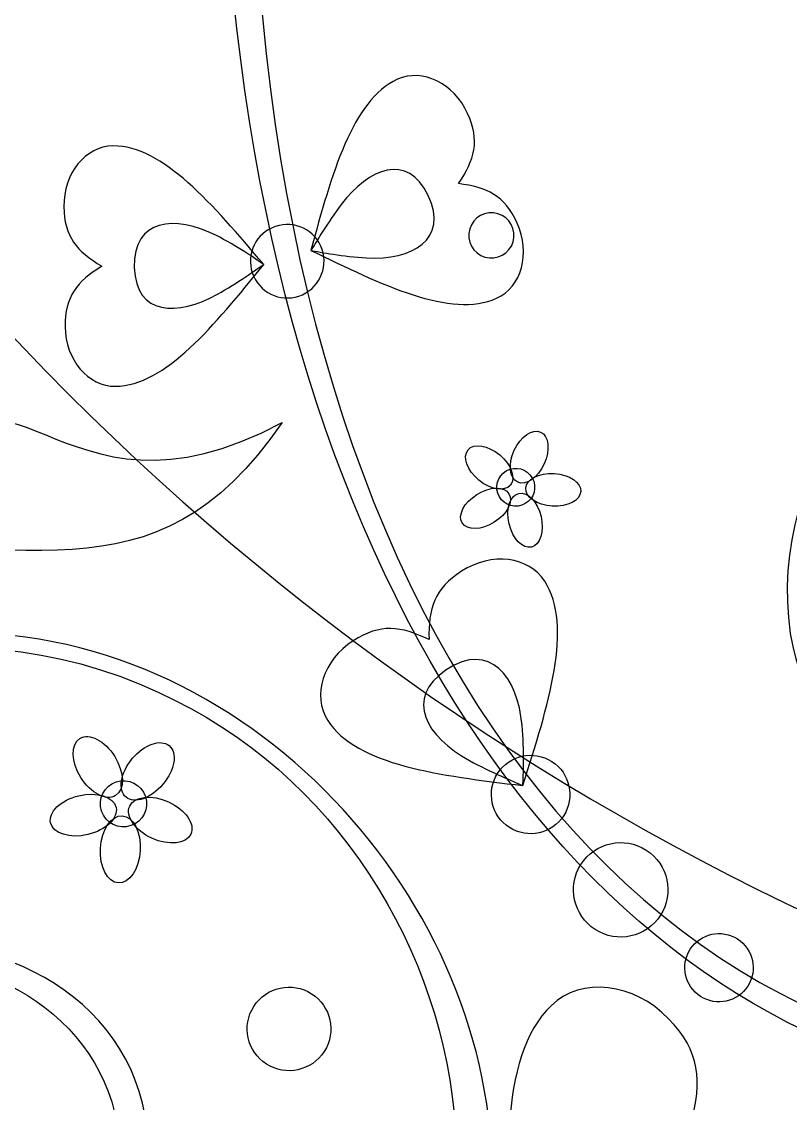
# Model space of a CAD drawing. Header units: millimetres. Extents: x -96 to 58, y -5 to 152.
# Drawn here: x -59.13 to -42.91, y 19.15 to 42 of the extents above; entities that cross this region are included whole.
import ezdxf

# ---------------------------------------------------------------- set-up
doc = ezdxf.new("R2010")
doc.units = ezdxf.units.MM
doc.header["$MEASUREMENT"] = 0
doc.layers.add('Capa 1', color=7, linetype='Continuous')

msp = doc.modelspace()

# ---------------------------------------------------------------- linework, layer by layer
at = {"layer": 'Capa 1', "color": 250, "lineweight": 9}
msp.add_open_spline([(-95.1806, 149.5), (-95.1806, 149.5), (57.2195, 149.5), (57.2195, 149.5), (57.2195, 149.5), (57.2195, 149.5), (57.2195, -2.9001), (57.2195, -2.9001), (57.2195, -2.9001), (57.2195, -2.9001), (-95.1806, -2.9001), (-95.1806, -2.9001), (-95.1806, -2.9001), (-95.1806, -2.9001), (-95.1806, 149.5), (-95.1806, 149.5)], degree=3, knots=[0, 0, 0, 0, 0.2, 0.2, 0.2, 0.2, 0.4, 0.4, 0.4, 0.4, 0.6, 0.6, 0.6, 0.6, 1, 1, 1, 1], dxfattribs=at)
at = {"layer": 'Capa 1', "color": 7}
msp.add_open_spline([(-18.9806, 128.6859), (11.6082, 128.6859), (36.4054, 103.8887), (36.4054, 73.2999), (36.4054, 73.2999), (36.4054, 42.7112), (11.6082, 17.9139), (-18.9806, 17.9139), (-18.9806, 17.9139), (-49.5694, 17.9139), (-74.3666, 42.7111), (-74.3666, 73.2999), (-74.3666, 73.2999), (-74.3666, 103.8888), (-49.5694, 128.6859), (-18.9806, 128.6859)], degree=3, knots=[0, 0, 0, 0, 0.2, 0.2, 0.2, 0.2, 0.4, 0.4, 0.4, 0.4, 0.6, 0.6, 0.6, 0.6, 1, 1, 1, 1], dxfattribs=at)
at = {"layer": 'Capa 1'}
for points, knots in [([(-54.7906, 49.5546), (-54.9192, 46.9923), (-54.8633, 44.6012), (-54.6573, 42.5243), (-54.6573, 42.5243), (-53.2346, 28.1755), (-45.7451, 19.5609), (-37.1903, 19.3849), (-37.1903, 19.3849), (-25.3474, 19.1709), (-24.7983, 37.6123), (-37.1961, 36.3227), (-37.1961, 36.3227), (-40.7314, 35.9547), (-43.4194, 32.6859), (-42.9017, 29.0762), (-42.9017, 29.0762), (-42.4011, 26.1719), (-39.6783, 23.9678), (-36.6832, 24.8029), (-36.6832, 24.8029), (-34.62, 25.4416), (-33.1498, 27.6434), (-34.1215, 29.7306), (-34.1215, 29.7306), (-34.7259, 30.9353), (-36.367, 31.7807), (-37.5384, 30.7664), (-37.5384, 30.7664), (-37.9717, 30.366), (-38.2871, 29.338), (-37.5146, 29.1005), (-37.5146, 29.1005), (-37.3687, 29.0634), (-37.2281, 29.0845), (-37.1073, 29.1766), (-37.1073, 29.1766), (-37.7473, 29.1446), (-37.6709, 29.9674), (-37.3841, 30.31), (-37.3841, 30.31), (-36.5146, 31.2768), (-35.0868, 30.5228), (-34.5854, 29.5798), (-34.5854, 29.5798), (-33.6879, 27.7582), (-35.023, 25.5256), (-36.8194, 24.9738), (-36.8194, 24.9738), (-39.548, 24.2215), (-42.2612, 26.4534), (-42.6817, 29.0867), (-42.6817, 29.0867), (-43.1206, 32.4424), (-40.4281, 35.7051), (-37.1675, 36.1326), (-37.1675, 36.1326), (-29.7303, 36.9841), (-26.3893, 28.0696), (-30.5706, 23.0193), (-30.5706, 23.0193), (-32.357, 20.7882), (-35.1621, 19.8248), (-37.9837, 19.9196), (-37.9837, 19.9196), (-48.538, 20.9926), (-55.9555, 33.5926), (-53.9315, 53.0764), (-53.9315, 53.0764), (-53.9315, 53.0764), (-54.1283, 53.1131), (-54.1283, 53.1131), (-54.1283, 53.1131), (-54.1283, 53.1131), (-54.7906, 49.5546), (-54.7906, 49.5546)], [0, 0, 0, 0, 0.05, 0.05, 0.05, 0.05, 0.1, 0.1, 0.1, 0.1, 0.15, 0.15, 0.15, 0.15, 0.2, 0.2, 0.2, 0.2, 0.25, 0.25, 0.25, 0.25, 0.3, 0.3, 0.3, 0.3, 0.35, 0.35, 0.35, 0.35, 0.4, 0.4, 0.4, 0.4, 0.45, 0.45, 0.45, 0.45, 0.5, 0.5, 0.5, 0.5, 0.55, 0.55, 0.55, 0.55, 0.6, 0.6, 0.6, 0.6, 0.65, 0.65, 0.65, 0.65, 0.7, 0.7, 0.7, 0.7, 0.75, 0.75, 0.75, 0.75, 0.8, 0.8, 0.8, 0.8, 0.85, 0.85, 0.85, 0.85, 0.9, 0.9, 0.9, 0.9, 1, 1, 1, 1]), ([(-49.9124, 38.5788), (-49.3027, 38.5062), (-48.9325, 38.326), (-48.6708, 37.7479), (-48.6708, 37.7479), (-48.3818, 37.1098), (-48.5764, 36.3974), (-49.1054, 36.1578), (-49.1054, 36.1578), (-50.0629, 35.725), (-51.544, 36.4475), (-53.0251, 37.1698), (-53.0251, 37.1698), (-52.5906, 38.7597), (-52.1562, 40.3495), (-51.1986, 40.7828), (-51.1986, 40.7828), (-50.67, 41.0217), (-50.0063, 40.6983), (-49.7172, 40.0601), (-49.7172, 40.0601), (-49.4556, 39.4823), (-49.5644, 39.0847), (-49.9124, 38.5788)], [0, 0, 0, 0, 0.1428571, 0.1428571, 0.1428571, 0.1428571, 0.2857143, 0.2857143, 0.2857143, 0.2857143, 0.4285714, 0.4285714, 0.4285714, 0.4285714, 0.5714286, 0.5714286, 0.5714286, 0.5714286, 0.7142857, 0.7142857, 0.7142857, 0.7142857, 1, 1, 1, 1]), ([(-57.4374, 36.8351), (-57.9663, 37.1462), (-58.2325, 37.4606), (-58.2393, 38.0951), (-58.2393, 38.0951), (-58.2467, 38.7954), (-57.782, 39.3689), (-57.2018, 39.3756), (-57.2018, 39.3756), (-56.1503, 39.3869), (-55.0857, 38.1289), (-54.0208, 36.8713), (-54.0208, 36.8713), (-55.0582, 35.5909), (-56.096, 34.3104), (-57.1469, 34.2992), (-57.1469, 34.2992), (-57.7273, 34.2933), (-58.2044, 34.8565), (-58.2121, 35.5574), (-58.2121, 35.5574), (-58.2187, 36.1916), (-57.9594, 36.5119), (-57.4374, 36.8351)], [0, 0, 0, 0, 0.1428571, 0.1428571, 0.1428571, 0.1428571, 0.2857143, 0.2857143, 0.2857143, 0.2857143, 0.4285714, 0.4285714, 0.4285714, 0.4285714, 0.5714286, 0.5714286, 0.5714286, 0.5714286, 0.7142857, 0.7142857, 0.7142857, 0.7142857, 1, 1, 1, 1]), ([(-50.5518, 38.3296), (-50.1047, 37.3941), (-50.8949, 36.9609), (-51.8505, 37.0121), (-51.8505, 37.0121), (-52.3513, 37.0389), (-52.8253, 37.1306), (-53.0251, 37.1698), (-53.0251, 37.1698), (-52.9155, 37.3431), (-52.6805, 37.7474), (-52.3846, 38.1368), (-52.3846, 38.1368), (-51.7993, 38.908), (-50.989, 39.2447), (-50.5518, 38.3296)], [0, 0, 0, 0, 0.2, 0.2, 0.2, 0.2, 0.4, 0.4, 0.4, 0.4, 0.6, 0.6, 0.6, 0.6, 1, 1, 1, 1]), ([(-60.1809, 17.1918), (-60.9255, 16.8436), (-60.3431, 15.9568), (-59.8126, 15.7408), (-59.8126, 15.7408), (-58.2456, 15.169), (-57.0805, 16.8821), (-57.08, 18.2522), (-57.08, 18.2522), (-57.158, 20.8573), (-59.9147, 22.5302), (-62.2818, 22.0737), (-62.2818, 22.0737), (-65.827, 21.285), (-67.5467, 17.1349), (-66.4388, 13.8971), (-66.4388, 13.8971), (-64.918, 9.8312), (-59.921, 7.9182), (-55.9689, 9.3955), (-55.9689, 9.3955), (-47.1162, 12.7158), (-48.7407, 24.4549), (-56.2488, 27.8375), (-56.2488, 27.8375), (-60.5057, 29.8308), (-65.6267, 28.5567), (-69.1952, 25.2202), (-69.1952, 25.2202), (-55.3195, 38.1382), (-40.1722, 15.1738), (-55.8825, 8.8663), (-55.8825, 8.8663), (-60.1153, 7.167), (-65.2225, 9.417), (-66.808, 13.8201), (-66.808, 13.8201), (-67.9884, 17.4123), (-66.2286, 21.548), (-62.3316, 22.4043), (-62.3316, 22.4043), (-59.609, 22.9215), (-56.6177, 21.3111), (-56.4632, 18.361), (-56.4632, 18.361), (-56.4236, 16.632), (-57.7748, 14.6862), (-59.7127, 15.1315), (-59.7127, 15.1315), (-60.4445, 15.325), (-61.4204, 16.2991), (-60.688, 17.0332), (-60.688, 17.0332), (-60.5455, 17.1627), (-60.3732, 17.2236), (-60.1809, 17.1918)], [0, 0, 0, 0, 0.0666667, 0.0666667, 0.0666667, 0.0666667, 0.1333333, 0.1333333, 0.1333333, 0.1333333, 0.2, 0.2, 0.2, 0.2, 0.2666667, 0.2666667, 0.2666667, 0.2666667, 0.3333333, 0.3333333, 0.3333333, 0.3333333, 0.4, 0.4, 0.4, 0.4, 0.4666667, 0.4666667, 0.4666667, 0.4666667, 0.5333333, 0.5333333, 0.5333333, 0.5333333, 0.6, 0.6, 0.6, 0.6, 0.6666667, 0.6666667, 0.6666667, 0.6666667, 0.7333333, 0.7333333, 0.7333333, 0.7333333, 0.8, 0.8, 0.8, 0.8, 0.8666667, 0.8666667, 0.8666667, 0.8666667, 1, 1, 1, 1]), ([(-49.6917, 37.5296), (-49.668, 37.7926), (-49.4356, 37.9864), (-49.1726, 37.9629), (-49.1726, 37.9629), (-48.9098, 37.9389), (-48.7158, 37.7065), (-48.7396, 37.4437), (-48.7396, 37.4437), (-48.7636, 37.181), (-48.996, 36.9866), (-49.2587, 37.0107), (-49.2587, 37.0107), (-49.5217, 37.0345), (-49.7155, 37.2668), (-49.6917, 37.5296)], [0, 0, 0, 0, 0.2, 0.2, 0.2, 0.2, 0.4, 0.4, 0.4, 0.4, 0.6, 0.6, 0.6, 0.6, 1, 1, 1, 1]), ([(-56.7516, 36.8053), (-56.7843, 37.8421), (-55.8868, 37.9199), (-55.0322, 37.4886), (-55.0322, 37.4886), (-54.5846, 37.263), (-54.1879, 36.9878), (-54.0208, 36.8713), (-54.0208, 36.8713), (-54.191, 36.7567), (-54.5685, 36.4812), (-54.9967, 36.2437), (-54.9967, 36.2437), (-55.8424, 35.774), (-56.7196, 35.7915), (-56.7516, 36.8053)], [0, 0, 0, 0, 0.2, 0.2, 0.2, 0.2, 0.4, 0.4, 0.4, 0.4, 0.6, 0.6, 0.6, 0.6, 1, 1, 1, 1]), ([(-52.8173, 37.2611), (-52.6404, 36.8703), (-52.8139, 36.41), (-53.2045, 36.2334), (-53.2045, 36.2334), (-53.5955, 36.0562), (-54.0557, 36.2296), (-54.2326, 36.6206), (-54.2326, 36.6206), (-54.4094, 37.0114), (-54.236, 37.4714), (-53.845, 37.6483), (-53.845, 37.6483), (-53.4543, 37.8256), (-52.9942, 37.652), (-52.8173, 37.2611)], [0, 0, 0, 0, 0.2, 0.2, 0.2, 0.2, 0.4, 0.4, 0.4, 0.4, 0.6, 0.6, 0.6, 0.6, 1, 1, 1, 1]), ([(-69.6249, 26.9623), (-68.7351, 28.4149), (-65.9469, 30.727), (-64.3299, 30.8609), (-64.3299, 30.8609), (-59.138, 31.2916), (-56.3802, 29.5215), (-53.6304, 33.5368), (-53.6304, 33.5368), (-58.4683, 30.9095), (-59.5046, 35.9441), (-61.3983, 32.0647), (-61.3983, 32.0647), (-61.4147, 33.2346), (-60.9782, 34.5952), (-61.5131, 34.8227), (-61.5131, 34.8227), (-62.7799, 35.362), (-65.5623, 33.5022), (-65.8954, 31.5286), (-65.8954, 31.5286), (-66.794, 33.6594), (-68.8283, 29.0673), (-69.6249, 26.9623)], [0, 0, 0, 0, 0.1428571, 0.1428571, 0.1428571, 0.1428571, 0.2857143, 0.2857143, 0.2857143, 0.2857143, 0.4285714, 0.4285714, 0.4285714, 0.4285714, 0.5714286, 0.5714286, 0.5714286, 0.5714286, 0.7142857, 0.7142857, 0.7142857, 0.7142857, 1, 1, 1, 1]), ([(-48.1761, 33.3316), (-48.3497, 33.4115), (-48.5987, 33.2386), (-48.7324, 32.9464), (-48.7324, 32.9464), (-48.8664, 32.654), (-48.834, 32.3526), (-48.6605, 32.2732), (-48.6605, 32.2732), (-48.4868, 32.194), (-48.2375, 32.3665), (-48.1042, 32.6588), (-48.1042, 32.6588), (-47.9702, 32.951), (-48.0026, 33.2526), (-48.1761, 33.3316)], [0, 0, 0, 0, 0.2, 0.2, 0.2, 0.2, 0.4, 0.4, 0.4, 0.4, 0.6, 0.6, 0.6, 0.6, 1, 1, 1, 1]), ([(-49.7081, 32.9571), (-49.8306, 32.8105), (-49.7295, 32.5246), (-49.4831, 32.3185), (-49.4831, 32.3185), (-49.2361, 32.1124), (-48.9368, 32.0643), (-48.8145, 32.2106), (-48.8145, 32.2106), (-48.692, 32.3568), (-48.7931, 32.6428), (-49.0398, 32.8488), (-49.0398, 32.8488), (-49.2868, 33.0551), (-49.5855, 33.1035), (-49.7081, 32.9571)], [0, 0, 0, 0, 0.2, 0.2, 0.2, 0.2, 0.4, 0.4, 0.4, 0.4, 0.6, 0.6, 0.6, 0.6, 1, 1, 1, 1]), ([(-48.5747, 31.7873), (-48.3652, 31.857), (-48.2519, 32.0838), (-48.3218, 32.2933), (-48.3218, 32.2933), (-48.3918, 32.5029), (-48.6185, 32.6162), (-48.828, 32.546), (-48.828, 32.546), (-49.0378, 32.476), (-49.1505, 32.2495), (-49.0807, 32.0398), (-49.0807, 32.0398), (-49.0108, 31.8301), (-48.7842, 31.7172), (-48.5747, 31.7873)], [0, 0, 0, 0, 0.2, 0.2, 0.2, 0.2, 0.4, 0.4, 0.4, 0.4, 0.6, 0.6, 0.6, 0.6, 1, 1, 1, 1]), ([(-47.3297, 32.0772), (-47.3183, 32.2678), (-47.5695, 32.4375), (-47.8904, 32.4564), (-47.8904, 32.4564), (-48.2113, 32.4754), (-48.4805, 32.336), (-48.4917, 32.1459), (-48.4917, 32.1459), (-48.5032, 31.9551), (-48.2519, 31.7853), (-47.931, 31.7664), (-47.931, 31.7664), (-47.6102, 31.7475), (-47.3409, 31.8869), (-47.3297, 32.0772)], [0, 0, 0, 0, 0.2, 0.2, 0.2, 0.2, 0.4, 0.4, 0.4, 0.4, 0.6, 0.6, 0.6, 0.6, 1, 1, 1, 1]), ([(-49.8319, 31.4125), (-49.7307, 31.2507), (-49.4276, 31.2575), (-49.1551, 31.4278), (-49.1551, 31.4278), (-48.8823, 31.5985), (-48.7433, 31.8674), (-48.8446, 32.0297), (-48.8446, 32.0297), (-48.9456, 32.1914), (-49.249, 32.1848), (-49.5211, 32.0143), (-49.5211, 32.0143), (-49.7939, 31.8438), (-49.933, 31.5747), (-49.8319, 31.4125)], [0, 0, 0, 0, 0.2, 0.2, 0.2, 0.2, 0.4, 0.4, 0.4, 0.4, 0.6, 0.6, 0.6, 0.6, 1, 1, 1, 1]), ([(-48.37, 30.9039), (-48.1846, 30.9479), (-48.0942, 31.2375), (-48.1683, 31.5501), (-48.1683, 31.5501), (-48.2424, 31.8629), (-48.4531, 32.0806), (-48.6388, 32.0368), (-48.6388, 32.0368), (-48.8246, 31.9926), (-48.915, 31.7034), (-48.8409, 31.3907), (-48.8409, 31.3907), (-48.7667, 31.0779), (-48.5561, 30.86), (-48.37, 30.9039)], [0, 0, 0, 0, 0.2, 0.2, 0.2, 0.2, 0.4, 0.4, 0.4, 0.4, 0.6, 0.6, 0.6, 0.6, 1, 1, 1, 1]), ([(-50.532, 28.9484), (-50.5503, 29.6063), (-50.4161, 30.0269), (-49.8437, 30.395), (-49.8437, 30.395), (-49.2115, 30.8011), (-48.4256, 30.7055), (-48.0893, 30.182), (-48.0893, 30.182), (-47.48, 29.2333), (-48.0163, 27.5493), (-48.5521, 25.865), (-48.5521, 25.865), (-50.3062, 26.0787), (-52.0606, 26.2918), (-52.6699, 27.2402), (-52.6699, 27.2402), (-53.0062, 27.7641), (-52.7658, 28.5184), (-52.1338, 28.9242), (-52.1338, 28.9242), (-51.5611, 29.292), (-51.1227, 29.2384), (-50.532, 28.9484)], [0, 0, 0, 0, 0.1428571, 0.1428571, 0.1428571, 0.1428571, 0.2857143, 0.2857143, 0.2857143, 0.2857143, 0.4285714, 0.4285714, 0.4285714, 0.4285714, 0.5714286, 0.5714286, 0.5714286, 0.5714286, 0.7142857, 0.7142857, 0.7142857, 0.7142857, 1, 1, 1, 1]), ([(-50.1676, 28.3086), (-49.2447, 28.9288), (-48.6623, 28.1578), (-48.5676, 27.1357), (-48.5676, 27.1357), (-48.5178, 26.6005), (-48.5415, 26.0831), (-48.5521, 25.865), (-48.5521, 25.865), (-48.7533, 25.9544), (-49.2184, 26.1406), (-49.6783, 26.3939), (-49.6783, 26.3939), (-50.5867, 26.8948), (-51.0707, 27.7018), (-50.1676, 28.3086)], [0, 0, 0, 0, 0.2, 0.2, 0.2, 0.2, 0.4, 0.4, 0.4, 0.4, 0.6, 0.6, 0.6, 0.6, 1, 1, 1, 1]), ([(-57.8987, 26.8596), (-58.0959, 26.7364), (-58.0876, 26.3664), (-57.8801, 26.0344), (-57.8801, 26.0344), (-57.6724, 25.7019), (-57.3441, 25.5324), (-57.1467, 25.6558), (-57.1467, 25.6558), (-56.9491, 25.7792), (-56.9577, 26.1489), (-57.1655, 26.4809), (-57.1655, 26.4809), (-57.373, 26.8136), (-57.7016, 26.9829), (-57.8987, 26.8596)], [0, 0, 0, 0, 0.2, 0.2, 0.2, 0.2, 0.4, 0.4, 0.4, 0.4, 0.6, 0.6, 0.6, 0.6, 1, 1, 1, 1]), ([(-56.0161, 26.7089), (-56.1947, 26.8579), (-56.543, 26.735), (-56.7943, 26.4343), (-56.7943, 26.4343), (-57.0456, 26.1332), (-57.1045, 25.7686), (-56.926, 25.6195), (-56.926, 25.6195), (-56.7473, 25.4703), (-56.3987, 25.5931), (-56.1475, 25.8939), (-56.1475, 25.8939), (-55.8965, 26.1947), (-55.8376, 26.5596), (-56.0161, 26.7089)], [0, 0, 0, 0, 0.2, 0.2, 0.2, 0.2, 0.4, 0.4, 0.4, 0.4, 0.6, 0.6, 0.6, 0.6, 1, 1, 1, 1]), ([(-47.9405, 26.3744), (-48.3254, 26.621), (-48.8377, 26.5087), (-49.0844, 26.124), (-49.0844, 26.124), (-49.3308, 25.7388), (-49.2189, 25.2265), (-48.8337, 24.9801), (-48.8337, 24.9801), (-48.449, 24.7329), (-47.9368, 24.8453), (-47.6901, 25.2305), (-47.6901, 25.2305), (-47.4434, 25.6152), (-47.5556, 26.1275), (-47.9405, 26.3744)], [0, 0, 0, 0, 0.2, 0.2, 0.2, 0.2, 0.4, 0.4, 0.4, 0.4, 0.6, 0.6, 0.6, 0.6, 1, 1, 1, 1]), ([(-57.4423, 25.3271), (-57.3567, 25.0715), (-57.0805, 24.9337), (-56.8249, 25.0187), (-56.8249, 25.0187), (-56.5696, 25.1037), (-56.4317, 25.3805), (-56.5169, 25.6361), (-56.5169, 25.6361), (-56.6022, 25.8911), (-56.8788, 26.0293), (-57.134, 25.9437), (-57.134, 25.9437), (-57.3895, 25.8588), (-57.5275, 25.5822), (-57.4423, 25.3271)], [0, 0, 0, 0, 0.2, 0.2, 0.2, 0.2, 0.4, 0.4, 0.4, 0.4, 0.6, 0.6, 0.6, 0.6, 1, 1, 1, 1]), ([(-58.5186, 25.0779), (-58.4651, 24.8516), (-58.1122, 24.7411), (-57.731, 24.8316), (-57.731, 24.8316), (-57.3498, 24.9221), (-57.0843, 25.1787), (-57.1377, 25.4051), (-57.1377, 25.4051), (-57.1915, 25.6319), (-57.5442, 25.7416), (-57.9254, 25.6513), (-57.9254, 25.6513), (-58.3068, 25.561), (-58.5725, 25.304), (-58.5186, 25.0779)], [0, 0, 0, 0, 0.2, 0.2, 0.2, 0.2, 0.4, 0.4, 0.4, 0.4, 0.6, 0.6, 0.6, 0.6, 1, 1, 1, 1]), ([(-55.5591, 24.8411), (-55.4621, 25.0528), (-55.6727, 25.3561), (-56.029, 25.5193), (-56.029, 25.5193), (-56.3853, 25.6825), (-56.7528, 25.6432), (-56.8496, 25.4317), (-56.8496, 25.4317), (-56.9463, 25.2202), (-56.7359, 24.916), (-56.3796, 24.7531), (-56.3796, 24.7531), (-56.0233, 24.5904), (-55.6558, 24.6295), (-55.5591, 24.8411)], [0, 0, 0, 0, 0.2, 0.2, 0.2, 0.2, 0.4, 0.4, 0.4, 0.4, 0.6, 0.6, 0.6, 0.6, 1, 1, 1, 1]), ([(-57.0885, 23.8093), (-56.8564, 23.7955), (-56.6495, 24.1017), (-56.6263, 24.4927), (-56.6263, 24.4927), (-56.6031, 24.8841), (-56.7728, 25.2119), (-57.0049, 25.2259), (-57.0049, 25.2259), (-57.2374, 25.2395), (-57.4445, 24.9337), (-57.4674, 24.5422), (-57.4674, 24.5422), (-57.4906, 24.151), (-57.3209, 23.823), (-57.0885, 23.8093)], [0, 0, 0, 0, 0.2, 0.2, 0.2, 0.2, 0.4, 0.4, 0.4, 0.4, 0.6, 0.6, 0.6, 0.6, 1, 1, 1, 1]), ([(-45.948, 24.5029), (-46.4116, 24.7993), (-47.0281, 24.6641), (-47.3252, 24.2008), (-47.3252, 24.2008), (-47.6222, 23.7375), (-47.4872, 23.1209), (-47.0238, 22.8242), (-47.0238, 22.8242), (-46.5604, 22.5268), (-45.9437, 22.6619), (-45.6466, 23.1252), (-45.6466, 23.1252), (-45.3495, 23.589), (-45.4843, 24.2053), (-45.948, 24.5029)], [0, 0, 0, 0, 0.2, 0.2, 0.2, 0.2, 0.4, 0.4, 0.4, 0.4, 0.6, 0.6, 0.6, 0.6, 1, 1, 1, 1]), ([(-44.0224, 22.6264), (-44.3576, 22.8414), (-44.8038, 22.7434), (-45.0187, 22.4081), (-45.0187, 22.4081), (-45.2337, 22.0729), (-45.1361, 21.6267), (-44.8009, 21.4118), (-44.8009, 21.4118), (-44.4655, 21.1969), (-44.019, 21.2948), (-43.8044, 21.6301), (-43.8044, 21.6301), (-43.5891, 21.9656), (-43.6871, 22.4115), (-44.0224, 22.6264)], [0, 0, 0, 0, 0.2, 0.2, 0.2, 0.2, 0.4, 0.4, 0.4, 0.4, 0.6, 0.6, 0.6, 0.6, 1, 1, 1, 1]), ([(-52.7434, 20.2502), (-52.4802, 20.6605), (-52.5998, 21.206), (-53.0102, 21.4693), (-53.0102, 21.4693), (-53.4203, 21.7324), (-53.9664, 21.6127), (-54.2297, 21.2026), (-54.2297, 21.2026), (-54.4924, 20.7923), (-54.3728, 20.2461), (-53.9627, 19.9833), (-53.9627, 19.9833), (-53.5522, 19.7201), (-53.0062, 19.8397), (-52.7434, 20.2502)], [0, 0, 0, 0, 0.2, 0.2, 0.2, 0.2, 0.4, 0.4, 0.4, 0.4, 0.6, 0.6, 0.6, 0.6, 1, 1, 1, 1]), ([(-45.0035, 18.731), (-44.098, 18.9359), (-43.4793, 18.8652), (-42.8141, 18.174), (-42.8141, 18.174), (-42.0797, 17.4105), (-41.9973, 16.2972), (-42.6298, 15.689), (-42.6298, 15.689), (-43.7755, 14.5871), (-46.2514, 14.8688), (-48.727, 15.15), (-48.727, 15.15), (-48.9113, 17.6351), (-49.0959, 20.1196), (-47.95, 21.2215), (-47.95, 21.2215), (-47.3177, 21.8299), (-46.2084, 21.7034), (-45.4744, 20.9401), (-45.4744, 20.9401), (-44.8092, 20.2485), (-44.7631, 19.6276), (-45.0035, 18.731)], [0, 0, 0, 0, 0.1428571, 0.1428571, 0.1428571, 0.1428571, 0.2857143, 0.2857143, 0.2857143, 0.2857143, 0.4285714, 0.4285714, 0.4285714, 0.4285714, 0.5714286, 0.5714286, 0.5714286, 0.5714286, 0.7142857, 0.7142857, 0.7142857, 0.7142857, 1, 1, 1, 1])]:
    msp.add_open_spline(points, degree=3, knots=knots, dxfattribs=at)

doc.saveas('drawing.dxf')
